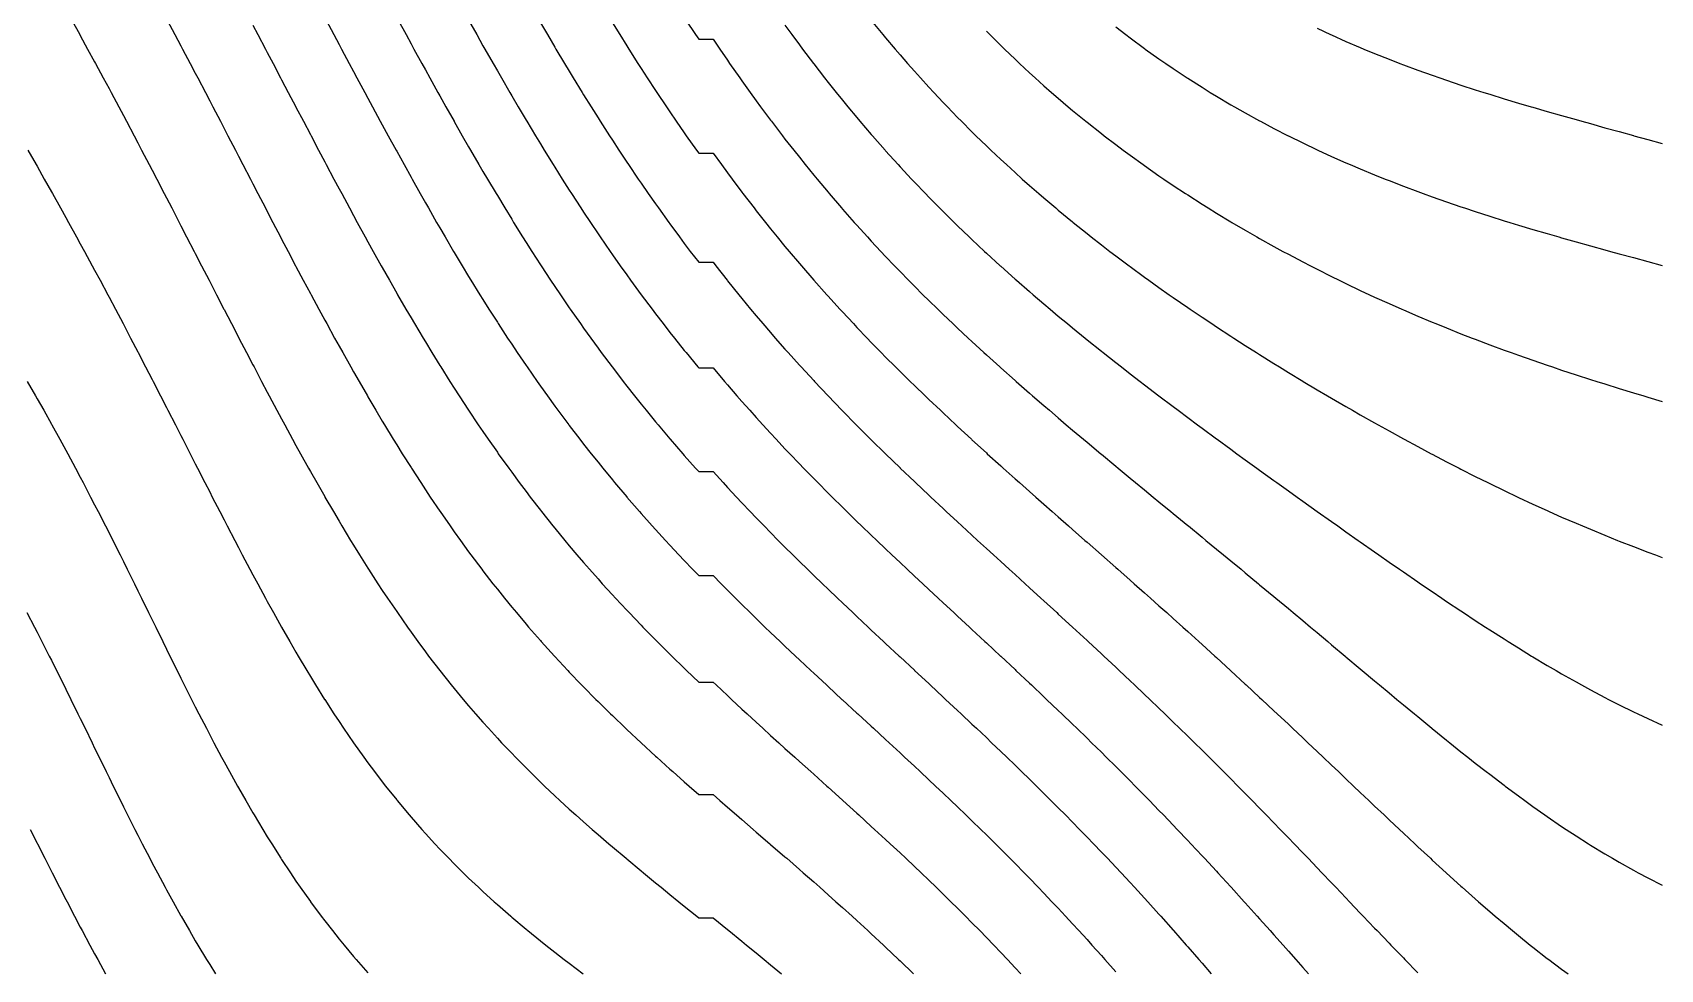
# Model space of a CAD drawing. Extents: x 1412622.5 to 1412673.9, y 4931530.8 to 4931599.9.
# Drawn here: x 1412640.18 to 1412659.34, y 4931563.04 to 4931574.07 of the extents above; entities that cross this region are included whole.
import ezdxf

# ---------------------------------------------------------------- set-up
doc = ezdxf.new("R2010")
doc.units = 0
doc.layers.add('line', color=2, linetype='CONTINUOUS')

msp = doc.modelspace()

# ---------------------------------------------------------------- linework, layer by layer
at = {"layer": 'line'}
for points in [[(1412640.635744, 4931574.22028), (1412640.73025, 4931574.050117), (1412640.736677, 4931574.038509), (1412640.822942, 4931573.879953), (1412640.905956, 4931573.728413), (1412640.915983, 4931573.70979), (1412641.007427, 4931573.539627), (1412641.075235, 4931573.414222), (1412641.099031, 4931573.369464), (1412641.189548, 4931573.199301), (1412641.244514, 4931573.096497), (1412641.279945, 4931573.029138), (1412641.36968, 4931572.858974), (1412641.413793, 4931572.775648), (1412641.459051, 4931572.688811), (1412641.548136, 4931572.518648), (1412641.583072, 4931572.452117), (1412641.636696, 4931572.348485), (1412641.725266, 4931572.178322), (1412641.752351, 4931572.126413), (1412641.813222, 4931572.008159), (1412641.901423, 4931571.837995), (1412641.92163, 4931571.799088), (1412641.988968, 4931571.667832), (1412642.076977, 4931571.497669), (1412642.090909, 4931571.47077), (1412642.164317, 4931571.327506), (1412642.252321, 4931571.157343), (1412642.260188, 4931571.142145), (1412642.339687, 4931570.987179), (1412642.427901, 4931570.817016), (1412642.429467, 4931570.813997), (1412642.515544, 4931570.646853), (1412642.598746, 4931570.487104), (1412642.604139, 4931570.47669), (1412642.69242, 4931570.306527), (1412642.768025, 4931570.162441), (1412642.781659, 4931570.136364), (1412642.870933, 4931569.9662), (1412642.937304, 4931569.84107), (1412642.961154, 4931569.796037), (1412643.051773, 4931569.625874), (1412643.106583, 4931569.524011), (1412643.143358, 4931569.455711), (1412643.235753, 4931569.285548), (1412643.275862, 4931569.212355), (1412643.329155, 4931569.115385), (1412643.423813, 4931568.945221), (1412643.445141, 4931568.90716), (1412643.519553, 4931568.775058), (1412643.61442, 4931568.609378), (1412643.617004, 4931568.604895), (1412643.715711, 4931568.434732), (1412643.783699, 4931568.319504), (1412643.816411, 4931568.264569), (1412643.918996, 4931568.094406), (1412643.952978, 4931568.038748), (1412644.023694, 4931567.924242), (1412644.122257, 4931567.767643), (1412644.130903, 4931567.754079), (1412644.240521, 4931567.583916), (1412644.291536, 4931567.506167), (1412644.353074, 4931567.413753), (1412644.460815, 4931567.255147), (1412644.468791, 4931567.24359), (1412644.587735, 4931567.073427), (1412644.630094, 4931567.013968), (1412644.710359, 4931566.903263), (1412644.799373, 4931566.782995), (1412644.836988, 4931566.7331), (1412644.967894, 4931566.562937), (1412644.968652, 4931566.561965), (1412645.103239, 4931566.392774), (1412645.137931, 4931566.350032), (1412645.243465, 4931566.222611), (1412645.30721, 4931566.147164), (1412645.388891, 4931566.052448), (1412645.476489, 4931565.952801), (1412645.539769, 4931565.882284), (1412645.645768, 4931565.766369), (1412645.696381, 4931565.712121), (1412645.815047, 4931565.587204), (1412645.858892, 4931565.541958), (1412645.984326, 4931565.414722), (1412646.027457, 4931565.371795), (1412646.153605, 4931565.24827), (1412646.202101, 4931565.201632), (1412646.322884, 4931565.087234), (1412646.382774, 4931565.031469), (1412646.492163, 4931564.930964), (1412646.569147, 4931564.861305), (1412646.661442, 4931564.778973), (1412646.761254, 4931564.691142), (1412646.830721, 4931564.63074), (1412646.958467, 4931564.520979), (1412647, 4931564.485681), (1412647.160221, 4931564.350816), (1412647.169279, 4931564.343265), (1412647.338558, 4931564.202707), (1412647.365234, 4931564.180653), (1412647.507837, 4931564.063655), (1412647.572852, 4931564.01049), (1412647.677116, 4931563.925766), (1412647.782353, 4931563.840326), (1412647.846395, 4931563.788593), (1412647.992749, 4931563.670163), (1412648.015674, 4931563.651687), (1412648.184953, 4931563.651687), (1412648.354232, 4931563.514418), (1412648.371867, 4931563.5), (1412648.523511, 4931563.376253), (1412648.579956, 4931563.329837), (1412648.69279, 4931563.237113), (1412648.786062, 4931563.159674), (1412648.862069, 4931563.096543), (1412648.9894, 4931562.98951)], [(1412641.759636, 4931574.22028), (1412641.850235, 4931574.050117), (1412641.92163, 4931573.916423), (1412641.940885, 4931573.879953), (1412642.03048, 4931573.70979), (1412642.090909, 4931573.595352), (1412642.120017, 4931573.539627), (1412642.208887, 4931573.369464), (1412642.260188, 4931573.271509), (1412642.297622, 4931573.199301), (1412642.386008, 4931573.029138), (1412642.429467, 4931572.945721), (1412642.47424, 4931572.858974), (1412642.562389, 4931572.688811), (1412642.598746, 4931572.618862), (1412642.650401, 4931572.518648), (1412642.738606, 4931572.348485), (1412642.768025, 4931572.291916), (1412642.826678, 4931572.178322), (1412642.915194, 4931572.008159), (1412642.937304, 4931571.9658), (1412643.003628, 4931571.837995), (1412643.092772, 4931571.667832), (1412643.106583, 4931571.64155), (1412643.18185, 4931571.497669), (1412643.271917, 4931571.327506), (1412643.275862, 4931571.320072), (1412643.361979, 4931571.157343), (1412643.445141, 4931571.002271), (1412643.453221, 4931570.987179), (1412643.544711, 4931570.817016), (1412643.61442, 4931570.689059), (1412643.637413, 4931570.646853), (1412643.730789, 4931570.47669), (1412643.783699, 4931570.381414), (1412643.825359, 4931570.306527), (1412643.921075, 4931570.136364), (1412643.952978, 4931570.080192), (1412644.017951, 4931569.9662), (1412644.116483, 4931569.796037), (1412644.122257, 4931569.786133), (1412644.216158, 4931569.625874), (1412644.291536, 4931569.499443), (1412644.317784, 4931569.455711), (1412644.421136, 4931569.285548), (1412644.460815, 4931569.221118), (1412644.526467, 4931569.115385), (1412644.630094, 4931568.951533), (1412644.634123, 4931568.945221), (1412644.743836, 4931568.775058), (1412644.799373, 4931568.690474), (1412644.856185, 4931568.604895), (1412644.968652, 4931568.438691), (1412644.971363, 4931568.434732), (1412645.089222, 4931568.264569), (1412645.137931, 4931568.195554), (1412645.210274, 4931568.094406), (1412645.30721, 4931567.961489), (1412645.334749, 4931567.924242), (1412645.462725, 4931567.754079), (1412645.476489, 4931567.736048), (1412645.594361, 4931567.583916), (1412645.645768, 4931567.518832), (1412645.730039, 4931567.413753), (1412645.815047, 4931567.309721), (1412645.869928, 4931567.24359), (1412645.984326, 4931567.108251), (1412646.014221, 4931567.073427), (1412646.153605, 4931566.913918), (1412646.163059, 4931566.903263), (1412646.31654, 4931566.7331), (1412646.322884, 4931566.726177), (1412646.474736, 4931566.562937), (1412646.492163, 4931566.544507), (1412646.637763, 4931566.392774), (1412646.661442, 4931566.368481), (1412646.805611, 4931566.222611), (1412646.830721, 4931566.197577), (1412646.978187, 4931566.052448), (1412647, 4931566.031276), (1412647.155317, 4931565.882284), (1412647.169279, 4931565.869063), (1412647.336776, 4931565.712121), (1412647.338558, 4931565.710471), (1412647.507837, 4931565.554859), (1412647.521977, 4931565.541958), (1412647.677116, 4931565.401854), (1412647.710606, 4931565.371795), (1412647.846395, 4931565.251007), (1412647.902161, 4931565.201632), (1412648.015674, 4931565.101919), (1412648.184953, 4931565.101919), (1412648.265369, 4931565.031469), (1412648.354232, 4931564.954095), (1412648.460906, 4931564.861305), (1412648.523511, 4931564.807186), (1412648.657618, 4931564.691142), (1412648.69279, 4931564.660852), (1412648.854744, 4931564.520979), (1412648.862069, 4931564.514674), (1412649.031348, 4931564.36803), (1412649.051098, 4931564.350816), (1412649.200627, 4931564.220699), (1412649.246323, 4931564.180653), (1412649.369906, 4931564.072398), (1412649.439971, 4931564.01049), (1412649.539185, 4931563.922783), (1412649.631525, 4931563.840326), (1412649.708464, 4931563.771509), (1412649.820482, 4931563.670163), (1412649.877743, 4931563.618222), (1412650.006458, 4931563.5), (1412650.047022, 4931563.462604), (1412650.189093, 4931563.329837), (1412650.216301, 4931563.304292), (1412650.368143, 4931563.159674), (1412650.38558, 4931563.14297), (1412650.543393, 4931562.98951)], [(1412642.768025, 4931574.159067), (1412642.825656, 4931574.050117), (1412642.915763, 4931573.879953), (1412642.937304, 4931573.839204), (1412643.005273, 4931573.70979), (1412643.094952, 4931573.539627), (1412643.106583, 4931573.51753), (1412643.184078, 4931573.369464), (1412643.273671, 4931573.199301), (1412643.275862, 4931573.195135), (1412643.362761, 4931573.029138), (1412643.445141, 4931572.87297), (1412643.452497, 4931572.858974), (1412643.542003, 4931572.688811), (1412643.61442, 4931572.552297), (1412643.632222, 4931572.518648), (1412643.722521, 4931572.348485), (1412643.783699, 4931572.234179), (1412643.813554, 4931572.178322), (1412643.905029, 4931572.008159), (1412643.952978, 4931571.919703), (1412643.997261, 4931571.837995), (1412644.090284, 4931571.667832), (1412644.122257, 4931571.609792), (1412644.184119, 4931571.497669), (1412644.27913, 4931571.327506), (1412644.291536, 4931571.305425), (1412644.374926, 4931571.157343), (1412644.460815, 4931571.007052), (1412644.472212, 4931570.987179), (1412644.57055, 4931570.817016), (1412644.630094, 4931570.715432), (1412644.670488, 4931570.646853), (1412644.771986, 4931570.47669), (1412644.799373, 4931570.431272), (1412644.875079, 4931570.306527), (1412644.968652, 4931570.154928), (1412644.980195, 4931570.136364), (1412645.087082, 4931569.9662), (1412645.137931, 4931569.886525), (1412645.196184, 4931569.796037), (1412645.30721, 4931569.626561), (1412645.307664, 4931569.625874), (1412645.421376, 4931569.455711), (1412645.476489, 4931569.374689), (1412645.537781, 4931569.285548), (1412645.645768, 4931569.131308), (1412645.657043, 4931569.115385), (1412645.779096, 4931568.945221), (1412645.815047, 4931568.895922), (1412645.904268, 4931568.775058), (1412645.984326, 4931568.66855), (1412646.032784, 4931568.604895), (1412646.153605, 4931568.448935), (1412646.164753, 4931568.434732), (1412646.300232, 4931568.264569), (1412646.322884, 4931568.236567), (1412646.439444, 4931568.094406), (1412646.492163, 4931568.031181), (1412646.582541, 4931567.924242), (1412646.661442, 4931567.832406), (1412646.729637, 4931567.754079), (1412646.830721, 4931567.639798), (1412646.880803, 4931567.583916), (1412647, 4931567.452903), (1412647.036072, 4931567.413753), (1412647.169279, 4931567.271256), (1412647.195456, 4931567.24359), (1412647.338558, 4931567.094418), (1412647.358922, 4931567.073427), (1412647.507837, 4931566.921888), (1412647.526332, 4931566.903263), (1412647.677116, 4931566.753237), (1412647.697545, 4931566.7331), (1412647.846395, 4931566.588015), (1412647.872341, 4931566.562937), (1412648.015674, 4931566.425796), (1412648.184953, 4931566.425796), (1412648.219713, 4931566.392774), (1412648.354232, 4931566.266157), (1412648.400767, 4931566.222611), (1412648.523511, 4931566.108696), (1412648.584386, 4931566.052448), (1412648.69279, 4931565.953011), (1412648.770123, 4931565.882284), (1412648.862069, 4931565.798716), (1412648.957486, 4931565.712121), (1412649.031348, 4931565.645437), (1412649.145966, 4931565.541958), (1412649.200627, 4931565.492821), (1412649.335059, 4931565.371795), (1412649.369906, 4931565.340523), (1412649.52422, 4931565.201632), (1412649.539185, 4931565.188191), (1412649.708464, 4931565.035453), (1412649.712855, 4931565.031469), (1412649.877743, 4931564.881838), (1412649.900231, 4931564.861305), (1412650.047022, 4931564.727282), (1412650.086318, 4931564.691142), (1412650.216301, 4931564.571431), (1412650.270632, 4931564.520979), (1412650.38558, 4931564.413981), (1412650.452815, 4931564.350816), (1412650.554859, 4931564.254623), (1412650.63256, 4931564.180653), (1412650.724138, 4931564.093099), (1412650.809627, 4931564.01049), (1412650.893417, 4931563.929103), (1412650.983805, 4931563.840326), (1412651.062696, 4931563.762369), (1412651.154944, 4931563.670163), (1412651.231975, 4931563.592644), (1412651.322959, 4931563.5), (1412651.401254, 4931563.419648), (1412651.487747, 4931563.329837), (1412651.570533, 4931563.243143), (1412651.649304, 4931563.159674), (1412651.739812, 4931563.062855), (1412651.807596, 4931562.98951)], [(1412643.629284, 4931574.22028), (1412643.720248, 4931574.050117), (1412643.783699, 4931573.931651), (1412643.811319, 4931573.879953), (1412643.902238, 4931573.70979), (1412643.952978, 4931573.615089), (1412643.993343, 4931573.539627), (1412644.084599, 4931573.369464), (1412644.122257, 4931573.299471), (1412644.17625, 4931573.199301), (1412644.268433, 4931573.029138), (1412644.291536, 4931572.986622), (1412644.360793, 4931572.858974), (1412644.453909, 4931572.688811), (1412644.460815, 4931572.676233), (1412644.547467, 4931572.518648), (1412644.630094, 4931572.369964), (1412644.642061, 4931572.348485), (1412644.73736, 4931572.178322), (1412644.799373, 4931572.068781), (1412644.833816, 4931572.008159), (1412644.931359, 4931571.837995), (1412644.968652, 4931571.773552), (1412645.030126, 4931571.667832), (1412645.130357, 4931571.497669), (1412645.137931, 4931571.484909), (1412645.231927, 4931571.327506), (1412645.30721, 4931571.203257), (1412645.335224, 4931571.157343), (1412645.440201, 4931570.987179), (1412645.476489, 4931570.929075), (1412645.547037, 4931570.817016), (1412645.645768, 4931570.662644), (1412645.655957, 4931570.646853), (1412645.766928, 4931570.47669), (1412645.815047, 4931570.404009), (1412645.880227, 4931570.306527), (1412645.984326, 4931570.153344), (1412645.995988, 4931570.136364), (1412646.114259, 4931569.9662), (1412646.153605, 4931569.910439), (1412646.235256, 4931569.796037), (1412646.322884, 4931569.675274), (1412646.359152, 4931569.625874), (1412646.486062, 4931569.455711), (1412646.492163, 4931569.447629), (1412646.616062, 4931569.285548), (1412646.661442, 4931569.227141), (1412646.749366, 4931569.115385), (1412646.830721, 4931569.013596), (1412646.886077, 4931568.945221), (1412647, 4931568.806642), (1412647.0263, 4931568.775058), (1412647.169279, 4931568.605897), (1412647.170136, 4931568.604895), (1412647.317583, 4931568.434732), (1412647.338558, 4931568.410867), (1412647.468747, 4931568.264569), (1412647.507837, 4931568.221237), (1412647.623627, 4931568.094406), (1412647.677116, 4931568.036572), (1412647.782205, 4931567.924242), (1412647.846395, 4931567.856467), (1412647.9444, 4931567.754079), (1412648.015674, 4931567.680474), (1412648.184953, 4931567.680474), (1412648.2794, 4931567.583916), (1412648.354232, 4931567.508216), (1412648.448462, 4931567.413753), (1412648.523511, 4931567.339252), (1412648.620657, 4931567.24359), (1412648.69279, 4931567.173191), (1412648.795742, 4931567.073427), (1412648.862069, 4931567.009668), (1412648.973403, 4931566.903263), (1412649.031348, 4931566.848272), (1412649.153291, 4931566.7331), (1412649.200627, 4931566.688666), (1412649.335021, 4931566.562937), (1412649.369906, 4931566.530472), (1412649.518186, 4931566.392774), (1412649.539185, 4931566.373357), (1412649.70236, 4931566.222611), (1412649.708464, 4931566.21699), (1412649.877743, 4931566.060989), (1412649.887002, 4931566.052448), (1412650.047022, 4931565.905065), (1412650.071703, 4931565.882284), (1412650.216301, 4931565.748932), (1412650.256091, 4931565.712121), (1412650.38558, 4931565.592304), (1412650.439765, 4931565.541958), (1412650.554859, 4931565.434888), (1412650.622342, 4931565.371795), (1412650.724138, 4931565.276425), (1412650.803496, 4931565.201632), (1412650.893417, 4931565.116647), (1412650.982942, 4931565.031469), (1412651.062696, 4931564.955271), (1412651.160332, 4931564.861305), (1412651.231975, 4931564.792061), (1412651.33558, 4931564.691142), (1412651.401254, 4931564.626829), (1412651.508454, 4931564.520979), (1412651.570533, 4931564.459301), (1412651.67882, 4931564.350816), (1412651.739812, 4931564.289277), (1412651.846556, 4931564.180653), (1412651.909091, 4931564.116532), (1412652.011638, 4931564.01049), (1412652.07837, 4931563.940895), (1412652.173995, 4931563.840326), (1412652.247649, 4931563.762155), (1412652.333623, 4931563.670163), (1412652.416928, 4931563.580155), (1412652.49054, 4931563.5), (1412652.586207, 4931563.394741), (1412652.644774, 4931563.329837), (1412652.755486, 4931563.205779), (1412652.796355, 4931563.159674), (1412652.924765, 4931563.013114)], [(1412644.478477, 4931574.22028), (1412644.571307, 4931574.050117), (1412644.630094, 4931573.942634), (1412644.664421, 4931573.879953), (1412644.757803, 4931573.70979), (1412644.799373, 4931573.634295), (1412644.851619, 4931573.539627), (1412644.945992, 4931573.369464), (1412644.968652, 4931573.328754), (1412645.040941, 4931573.199301), (1412645.136737, 4931573.029138), (1412645.137931, 4931573.027025), (1412645.233281, 4931572.858974), (1412645.30721, 4931572.729926), (1412645.330886, 4931572.688811), (1412645.429549, 4931572.518648), (1412645.476489, 4931572.438434), (1412645.529456, 4931572.348485), (1412645.630701, 4931572.178322), (1412645.645768, 4931572.1532), (1412645.733387, 4931572.008159), (1412645.815047, 4931571.87468), (1412645.837673, 4931571.837995), (1412645.943674, 4931571.667832), (1412645.984326, 4931571.603328), (1412646.05152, 4931571.497669), (1412646.153605, 4931571.339356), (1412646.161322, 4931571.327506), (1412646.273261, 4931571.157343), (1412646.322884, 4931571.082939), (1412646.387431, 4931570.987179), (1412646.492163, 4931570.834075), (1412646.503964, 4931570.817016), (1412646.623028, 4931570.646853), (1412646.661442, 4931570.592715), (1412646.744754, 4931570.47669), (1412646.830721, 4931570.358738), (1412646.869243, 4931570.306527), (1412646.996625, 4931570.136364), (1412647, 4931570.131907), (1412647.127079, 4931569.9662), (1412647.169279, 4931569.91197), (1412647.26067, 4931569.796037), (1412647.338558, 4931569.698633), (1412647.397497, 4931569.625874), (1412647.507837, 4931569.491548), (1412647.537663, 4931569.455711), (1412647.677116, 4931569.290389), (1412647.681253, 4931569.285548), (1412647.828326, 4931569.115385), (1412647.846395, 4931569.09474), (1412647.9789, 4931568.945221), (1412648.015674, 4931568.904228), (1412648.184953, 4931568.904228), (1412648.30224, 4931568.775058), (1412648.354232, 4931568.71846), (1412648.459786, 4931568.604895), (1412648.523511, 4931568.537066), (1412648.620723, 4931568.434732), (1412648.69279, 4931568.35963), (1412648.784949, 4931568.264569), (1412648.862069, 4931568.185763), (1412648.952337, 4931568.094406), (1412649.031348, 4931568.015114), (1412649.122677, 4931567.924242), (1412649.200627, 4931567.847275), (1412649.295751, 4931567.754079), (1412649.369906, 4931567.681912), (1412649.471275, 4931567.583916), (1412649.539185, 4931567.518654), (1412649.648962, 4931567.413753), (1412649.708464, 4931567.35717), (1412649.828456, 4931567.24359), (1412649.877743, 4931567.197125), (1412650.009408, 4931567.073427), (1412650.047022, 4931567.038199), (1412650.191425, 4931566.903263), (1412650.216301, 4931566.880069), (1412650.374117, 4931566.7331), (1412650.38558, 4931566.722439), (1412650.554859, 4931566.565029), (1412650.557107, 4931566.562937), (1412650.724138, 4931566.407521), (1412650.739968, 4931566.392774), (1412650.893417, 4931566.249669), (1412650.922374, 4931566.222611), (1412651.062696, 4931566.09123), (1412651.103998, 4931566.052448), (1412651.231975, 4931565.931939), (1412651.28452, 4931565.882284), (1412651.401254, 4931565.771573), (1412651.463672, 4931565.712121), (1412651.570533, 4931565.609885), (1412651.641209, 4931565.541958), (1412651.739812, 4931565.446689), (1412651.816934, 4931565.371795), (1412651.909091, 4931565.281768), (1412651.990684, 4931565.201632), (1412652.07837, 4931565.114935), (1412652.162321, 4931565.031469), (1412652.247649, 4931564.946007), (1412652.331744, 4931564.861305), (1412652.416928, 4931564.774824), (1412652.498912, 4931564.691142), (1412652.586207, 4931564.601258), (1412652.663765, 4931564.520979), (1412652.755486, 4931564.425169), (1412652.82631, 4931564.350816), (1412652.924765, 4931564.246441), (1412652.986545, 4931564.180653), (1412653.094044, 4931564.064994), (1412653.144498, 4931564.01049), (1412653.263323, 4931563.880742), (1412653.300213, 4931563.840326), (1412653.432602, 4931563.693639), (1412653.453736, 4931563.670163), (1412653.601881, 4931563.503659), (1412653.60513, 4931563.5), (1412653.754516, 4931563.329837), (1412653.77116, 4931563.310643), (1412653.901968, 4931563.159674), (1412653.940439, 4931563.1147), (1412654.04755, 4931562.98951)], [(1412645.30721, 4931574.219337), (1412645.402453, 4931574.050117), (1412645.476489, 4931573.919163), (1412645.498763, 4931573.879953), (1412645.595729, 4931573.70979), (1412645.645768, 4931573.622425), (1412645.693468, 4931573.539627), (1412645.792099, 4931573.369464), (1412645.815047, 4931573.330088), (1412645.891784, 4931573.199301), (1412645.984326, 4931573.042939), (1412645.992557, 4931573.029138), (1412646.09466, 4931572.858974), (1412646.153605, 4931572.761682), (1412646.198135, 4931572.688811), (1412646.303109, 4931572.518648), (1412646.322884, 4931572.486866), (1412646.40981, 4931572.348485), (1412646.492163, 4931572.218904), (1412646.518221, 4931572.178322), (1412646.628585, 4931572.008159), (1412646.661442, 4931571.958051), (1412646.741044, 4931571.837995), (1412646.830721, 4931571.704452), (1412646.855602, 4931571.667832), (1412646.972525, 4931571.497669), (1412647, 4931571.458145), (1412647.091945, 4931571.327506), (1412647.169279, 4931571.219091), (1412647.213895, 4931571.157343), (1412647.338558, 4931570.987081), (1412647.466081, 4931570.817016), (1412647.507837, 4931570.76207), (1412647.596578, 4931570.646853), (1412647.677116, 4931570.543658), (1412647.730105, 4931570.47669), (1412647.846395, 4931570.331593), (1412647.866765, 4931570.306527), (1412648.006689, 4931570.136364), (1412648.015674, 4931570.12556), (1412648.184953, 4931570.12556), (1412648.319312, 4931569.9662), (1412648.354232, 4931569.925278), (1412648.466018, 4931569.796037), (1412648.523511, 4931569.730317), (1412648.616113, 4931569.625874), (1412648.69279, 4931569.540331), (1412648.769626, 4931569.455711), (1412648.862069, 4931569.354931), (1412648.92652, 4931569.285548), (1412649.031348, 4931569.173756), (1412649.086747, 4931569.115385), (1412649.200627, 4931568.99645), (1412649.250241, 4931568.945221), (1412649.369906, 4931568.822637), (1412649.416852, 4931568.775058), (1412649.539185, 4931568.651962), (1412649.586425, 4931568.604895), (1412649.708464, 4931568.484068), (1412649.758749, 4931568.434732), (1412649.877743, 4931568.318631), (1412649.933603, 4931568.264569), (1412650.047022, 4931568.155307), (1412650.110693, 4931568.094406), (1412650.216301, 4931567.993764), (1412650.28971, 4931567.924242), (1412650.38558, 4931567.833701), (1412650.470328, 4931567.754079), (1412650.554859, 4931567.674818), (1412650.65221, 4931567.583916), (1412650.724138, 4931567.51682), (1412650.834982, 4931567.413753), (1412650.893417, 4931567.359428), (1412651.018302, 4931567.24359), (1412651.062696, 4931567.202379), (1412651.201788, 4931567.073427), (1412651.231975, 4931567.045396), (1412651.385123, 4931566.903263), (1412651.401254, 4931566.888256), (1412651.567964, 4931566.7331), (1412651.570533, 4931566.730701), (1412651.739812, 4931566.572511), (1412651.750046, 4931566.562937), (1412651.909091, 4931566.413468), (1412651.931075, 4931566.392774), (1412652.07837, 4931566.253365), (1412652.110801, 4931566.222611), (1412652.247649, 4931566.092044), (1412652.289048, 4931566.052448), (1412652.416928, 4931565.929296), (1412652.465624, 4931565.882284), (1412652.586207, 4931565.765007), (1412652.640432, 4931565.712121), (1412652.755486, 4931565.598998), (1412652.813346, 4931565.541958), (1412652.924765, 4931565.43117), (1412652.984319, 4931565.371795), (1412653.094044, 4931565.261392), (1412653.153305, 4931565.201632), (1412653.263323, 4931565.089617), (1412653.320315, 4931565.031469), (1412653.432602, 4931564.915749), (1412653.485359, 4931564.861305), (1412653.601881, 4931564.739768), (1412653.648456, 4931564.691142), (1412653.77116, 4931564.561648), (1412653.809688, 4931564.520979), (1412653.940439, 4931564.38139), (1412653.969095, 4931564.350816), (1412654.109718, 4931564.199051), (1412654.12679, 4931564.180653), (1412654.278997, 4931564.014695), (1412654.282864, 4931564.01049), (1412654.437517, 4931563.840326), (1412654.448276, 4931563.828347), (1412654.590847, 4931563.670163), (1412654.617555, 4931563.640158), (1412654.742916, 4931563.5), (1412654.786834, 4931563.450273), (1412654.893845, 4931563.329837), (1412654.956113, 4931563.25886), (1412655.043774, 4931563.159674), (1412655.125392, 4931563.066105), (1412655.19281, 4931562.98951)], [(1412646.153605, 4931574.187479), (1412646.234355, 4931574.050117), (1412646.322884, 4931573.900325), (1412646.335024, 4931573.879953), (1412646.43688, 4931573.70979), (1412646.492163, 4931573.618048), (1412646.539849, 4931573.539627), (1412646.644075, 4931573.369464), (1412646.661442, 4931573.341298), (1412646.749891, 4931573.199301), (1412646.830721, 4931573.070709), (1412646.857137, 4931573.029138), (1412646.966185, 4931572.858974), (1412647, 4931572.806685), (1412647.077124, 4931572.688811), (1412647.169279, 4931572.549465), (1412647.189915, 4931572.518648), (1412647.30496, 4931572.348485), (1412647.338558, 4931572.299308), (1412647.422299, 4931572.178322), (1412647.507837, 4931572.056181), (1412647.541926, 4931572.008159), (1412647.664081, 4931571.837995), (1412647.677116, 4931571.820028), (1412647.789084, 4931571.667832), (1412647.846395, 4931571.590857), (1412647.916792, 4931571.497669), (1412648.015674, 4931571.368328), (1412648.184953, 4931571.368328), (1412648.216627, 4931571.327506), (1412648.35019, 4931571.157343), (1412648.354232, 4931571.152246), (1412648.487105, 4931570.987179), (1412648.523511, 4931570.942471), (1412648.627199, 4931570.817016), (1412648.69279, 4931570.738538), (1412648.770578, 4931570.646853), (1412648.862069, 4931570.540167), (1412648.917315, 4931570.47669), (1412649.031348, 4931570.346995), (1412649.067457, 4931570.306527), (1412649.200627, 4931570.158696), (1412649.221038, 4931570.136364), (1412649.369906, 4931569.974926), (1412649.378066, 4931569.9662), (1412649.538516, 4931569.796037), (1412649.539185, 4931569.795333), (1412649.702364, 4931569.625874), (1412649.708464, 4931569.619587), (1412649.869423, 4931569.455711), (1412649.877743, 4931569.447296), (1412650.039592, 4931569.285548), (1412650.047022, 4931569.278164), (1412650.21265, 4931569.115385), (1412650.216301, 4931569.111814), (1412650.38558, 4931568.947965), (1412650.388443, 4931568.945221), (1412650.554859, 4931568.786302), (1412650.566743, 4931568.775058), (1412650.724138, 4931568.626494), (1412650.747215, 4931568.604895), (1412650.893417, 4931568.468278), (1412650.929581, 4931568.434732), (1412651.062696, 4931568.31134), (1412651.113483, 4931568.264569), (1412651.231975, 4931568.155425), (1412651.298591, 4931568.094406), (1412651.401254, 4931568.000274), (1412651.484559, 4931567.924242), (1412651.570533, 4931567.845627), (1412651.671036, 4931567.754079), (1412651.739812, 4931567.69125), (1412651.857655, 4931567.583916), (1412651.909091, 4931567.536902), (1412652.044138, 4931567.413753), (1412652.07837, 4931567.382394), (1412652.230129, 4931567.24359), (1412652.247649, 4931567.227482), (1412652.415399, 4931567.073427), (1412652.416928, 4931567.072014), (1412652.586207, 4931566.915812), (1412652.599818, 4931566.903263), (1412652.755486, 4931566.758684), (1412652.783044, 4931566.7331), (1412652.924765, 4931566.600485), (1412652.9649, 4931566.562937), (1412653.094044, 4931566.441083), (1412653.145255, 4931566.392774), (1412653.263323, 4931566.280385), (1412653.324024, 4931566.222611), (1412653.432602, 4931566.118276), (1412653.50113, 4931566.052448), (1412653.601881, 4931565.954688), (1412653.676549, 4931565.882284), (1412653.77116, 4931565.789575), (1412653.850283, 4931565.712121), (1412653.940439, 4931565.622905), (1412654.022359, 4931565.541958), (1412654.109718, 4931565.454676), (1412654.192841, 4931565.371795), (1412654.278997, 4931565.284914), (1412654.361827, 4931565.201632), (1412654.448276, 4931565.113692), (1412654.5294, 4931565.031469), (1412654.617555, 4931564.941079), (1412654.695713, 4931564.861305), (1412654.786834, 4931564.767184), (1412654.860876, 4931564.691142), (1412654.956113, 4931564.592156), (1412655.025062, 4931564.520979), (1412655.125392, 4931564.416172), (1412655.188453, 4931564.350816), (1412655.294671, 4931564.239416), (1412655.35123, 4931564.180653), (1412655.46395, 4931564.062152), (1412655.513626, 4931564.01049), (1412655.633229, 4931563.884611), (1412655.67583, 4931563.840326), (1412655.802508, 4931563.707092), (1412655.838115, 4931563.670163), (1412655.971787, 4931563.529914), (1412656.000745, 4931563.5), (1412656.141066, 4931563.353359), (1412656.163971, 4931563.329837), (1412656.310345, 4931563.177806), (1412656.328143, 4931563.159674), (1412656.479624, 4931563.003591)], [(1412647, 4931574.18879), (1412647.08613, 4931574.050117), (1412647.169279, 4931573.917077), (1412647.192748, 4931573.879953), (1412647.301011, 4931573.70979), (1412647.338558, 4931573.651196), (1412647.410943, 4931573.539627), (1412647.507837, 4931573.39154), (1412647.522471, 4931573.369464), (1412647.636157, 4931573.199301), (1412647.677116, 4931573.138549), (1412647.751912, 4931573.029138), (1412647.846395, 4931572.892264), (1412647.86971, 4931572.858974), (1412647.990018, 4931572.688811), (1412648.015674, 4931572.652877), (1412648.184953, 4931572.652877), (1412648.282246, 4931572.518648), (1412648.354232, 4931572.420361), (1412648.407702, 4931572.348485), (1412648.523511, 4931572.194458), (1412648.535838, 4931572.178322), (1412648.667138, 4931572.008159), (1412648.69279, 4931571.975257), (1412648.801559, 4931571.837995), (1412648.862069, 4931571.762429), (1412648.939072, 4931571.667832), (1412649.031348, 4931571.555639), (1412649.079821, 4931571.497669), (1412649.200627, 4931571.354636), (1412649.223924, 4931571.327506), (1412649.369906, 4931571.159116), (1412649.371469, 4931571.157343), (1412649.522794, 4931570.987179), (1412649.539185, 4931570.968911), (1412649.677687, 4931570.817016), (1412649.708464, 4931570.783547), (1412649.836173, 4931570.646853), (1412649.877743, 4931570.602696), (1412649.998238, 4931570.47669), (1412650.047022, 4931570.426032), (1412650.163855, 4931570.306527), (1412650.216301, 4931570.253222), (1412650.332964, 4931570.136364), (1412650.38558, 4931570.083948), (1412650.505451, 4931569.9662), (1412650.554859, 4931569.917897), (1412650.681188, 4931569.796037), (1412650.724138, 4931569.75476), (1412650.859961, 4931569.625874), (1412650.893417, 4931569.594222), (1412651.041552, 4931569.455711), (1412651.062696, 4931569.435983), (1412651.225719, 4931569.285548), (1412651.231975, 4931569.279782), (1412651.401254, 4931569.125377), (1412651.412322, 4931569.115385), (1412651.570533, 4931568.972498), (1412651.601012, 4931568.945221), (1412651.739812, 4931568.820841), (1412651.791334, 4931568.775058), (1412651.909091, 4931568.670172), (1412651.982951, 4931568.604895), (1412652.07837, 4931568.520295), (1412652.175521, 4931568.434732), (1412652.247649, 4931568.370945), (1412652.36866, 4931568.264569), (1412652.416928, 4931568.221931), (1412652.562064, 4931568.094406), (1412652.586207, 4931568.073071), (1412652.755486, 4931567.924171), (1412652.924765, 4931567.775092), (1412652.948727, 4931567.754079), (1412653.094044, 4931567.625638), (1412653.141432, 4931567.583916), (1412653.263323, 4931567.475674), (1412653.333299, 4931567.413753), (1412653.432602, 4931567.325059), (1412653.524119, 4931567.24359), (1412653.601881, 4931567.17368), (1412653.713752, 4931567.073427), (1412653.77116, 4931567.02145), (1412653.902114, 4931566.903263), (1412653.940439, 4931566.868294), (1412654.089141, 4931566.7331), (1412654.109718, 4931566.71418), (1412654.274799, 4931566.562937), (1412654.278997, 4931566.559046), (1412654.448276, 4931566.402907), (1412654.45932, 4931566.392774), (1412654.617555, 4931566.245816), (1412654.642672, 4931566.222611), (1412654.786834, 4931566.087753), (1412654.824808, 4931566.052448), (1412654.956113, 4931565.928838), (1412655.005906, 4931565.882284), (1412655.125392, 4931565.769176), (1412655.186129, 4931565.712121), (1412655.294671, 4931565.608884), (1412655.365659, 4931565.541958), (1412655.46395, 4931565.44814), (1412655.544746, 4931565.371795), (1412655.633229, 4931565.287167), (1412655.723663, 4931565.201632), (1412655.802508, 4931565.126157), (1412655.902682, 4931565.031469), (1412655.971787, 4931564.965391), (1412656.082197, 4931564.861305), (1412656.141066, 4931564.805167), (1412656.262504, 4931564.691142), (1412656.310345, 4931564.645732), (1412656.444074, 4931564.520979), (1412656.479624, 4931564.487459), (1412656.627356, 4931564.350816), (1412656.648903, 4931564.330684), (1412656.812852, 4931564.180653), (1412656.818182, 4931564.175728), (1412656.987461, 4931564.023048), (1412657.00174, 4931564.01049), (1412657.15674, 4931563.872966), (1412657.194523, 4931563.840326), (1412657.326019, 4931563.725786), (1412657.391774, 4931563.670163), (1412657.495298, 4931563.581918), (1412657.594465, 4931563.5), (1412657.664577, 4931563.441659), (1412657.803638, 4931563.329837), (1412657.833856, 4931563.30537), (1412658.003135, 4931563.173361), (1412658.02142, 4931563.159674), (1412658.172414, 4931563.046015), (1412658.25067, 4931562.98951)], [(1412647.866103, 4931574.22028), (1412647.97911, 4931574.050117), (1412648.015674, 4931573.995443), (1412648.184953, 4931573.995443), (1412648.26332, 4931573.879953), (1412648.354232, 4931573.747017), (1412648.380083, 4931573.70979), (1412648.49919, 4931573.539627), (1412648.523511, 4931573.505172), (1412648.620853, 4931573.369464), (1412648.69279, 4931573.27007), (1412648.744871, 4931573.199301), (1412648.862069, 4931573.041527), (1412648.87143, 4931573.029138), (1412649.001179, 4931572.858974), (1412649.031348, 4931572.819785), (1412649.133956, 4931572.688811), (1412649.200627, 4931572.604523), (1412649.26978, 4931572.518648), (1412649.369906, 4931572.395487), (1412649.408823, 4931572.348485), (1412649.539185, 4931572.192504), (1412649.551259, 4931572.178322), (1412649.697416, 4931572.008159), (1412649.708464, 4931571.995409), (1412649.847411, 4931571.837995), (1412649.877743, 4931571.803925), (1412650.001155, 4931571.667832), (1412650.047022, 4931571.617655), (1412650.158738, 4931571.497669), (1412650.216301, 4931571.436311), (1412650.320241, 4931571.327506), (1412650.38558, 4931571.259576), (1412650.485703, 4931571.157343), (1412650.554859, 4931571.087163), (1412650.655133, 4931570.987179), (1412650.724138, 4931570.918752), (1412650.828511, 4931570.817016), (1412650.893417, 4931570.754046), (1412651.005766, 4931570.646853), (1412651.062696, 4931570.592742), (1412651.186789, 4931570.47669), (1412651.231975, 4931570.434557), (1412651.371432, 4931570.306527), (1412651.401254, 4931570.279206), (1412651.559506, 4931570.136364), (1412651.570533, 4931570.126421), (1412651.739812, 4931569.975974), (1412651.75097, 4931569.9662), (1412651.909091, 4931569.827648), (1412651.94565, 4931569.796037), (1412652.07837, 4931569.681107), (1412652.142967, 4931569.625874), (1412652.247649, 4931569.53616), (1412652.342627, 4931569.455711), (1412652.416928, 4931569.392569), (1412652.544247, 4931569.285548), (1412652.586207, 4931569.250125), (1412652.747461, 4931569.115385), (1412652.755486, 4931569.108644), (1412652.924765, 4931568.968014), (1412652.952478, 4931568.945221), (1412653.094044, 4931568.827985), (1412653.15853, 4931568.775058), (1412653.263323, 4931568.688403), (1412653.365145, 4931568.604895), (1412653.432602, 4931568.549097), (1412653.57195, 4931568.434732), (1412653.601881, 4931568.409939), (1412653.77116, 4931568.270825), (1412653.778848, 4931568.264569), (1412653.940439, 4931568.131679), (1412653.986101, 4931568.094406), (1412654.109718, 4931567.992355), (1412654.192821, 4931567.924242), (1412654.278997, 4931567.852777), (1412654.398861, 4931567.754079), (1412654.448276, 4931567.712884), (1412654.604101, 4931567.583916), (1412654.617555, 4931567.572637), (1412654.786834, 4931567.432056), (1412654.809079, 4931567.413753), (1412654.956113, 4931567.291118), (1412655.013581, 4931567.24359), (1412655.125392, 4931567.149838), (1412655.217337, 4931567.073427), (1412655.294671, 4931567.00826), (1412655.420462, 4931566.903263), (1412655.46395, 4931566.866453), (1412655.623136, 4931566.7331), (1412655.633229, 4931566.724527), (1412655.802508, 4931566.582657), (1412655.826351, 4931566.562937), (1412655.971787, 4931566.440967), (1412656.030021, 4931566.392774), (1412656.141066, 4931566.299624), (1412656.234214, 4931566.222611), (1412656.310345, 4931566.158841), (1412656.439372, 4931566.052448), (1412656.479624, 4931566.018834), (1412656.645957, 4931565.882284), (1412656.648903, 4931565.879837), (1412656.818182, 4931565.742298), (1412656.85609, 4931565.712121), (1412656.987461, 4931565.60638), (1412657.06926, 4931565.541958), (1412657.15674, 4931565.472348), (1412657.286149, 4931565.371795), (1412657.326019, 4931565.340514), (1412657.495298, 4931565.211232), (1412657.508266, 4931565.201632), (1412657.664577, 4931565.084981), (1412657.738423, 4931565.031469), (1412657.833856, 4931564.961821), (1412657.976055, 4931564.861305), (1412658.003135, 4931564.842043), (1412658.172414, 4931564.726118), (1412658.225489, 4931564.691142), (1412658.341693, 4931564.614217), (1412658.4881, 4931564.520979), (1412658.510972, 4931564.506364), (1412658.680251, 4931564.403132), (1412658.769982, 4931564.350816), (1412658.84953, 4931564.304363), (1412659.018809, 4931564.210262), (1412659.074976, 4931564.180653), (1412659.188088, 4931564.121034), (1412659.357367, 4931564.03651)], [(1412649.031348, 4931574.158644), (1412649.11073, 4931574.050117), (1412649.200627, 4931573.928188), (1412649.236841, 4931573.879953), (1412649.365655, 4931573.70979), (1412649.369906, 4931573.704222), (1412649.497954, 4931573.539627), (1412649.539185, 4931573.487088), (1412649.633297, 4931573.369464), (1412649.708464, 4931573.276336), (1412649.771885, 4931573.199301), (1412649.877743, 4931573.071846), (1412649.913939, 4931573.029138), (1412650.047022, 4931572.873468), (1412650.05967, 4931572.858974), (1412650.209421, 4931572.688811), (1412650.216301, 4931572.681059), (1412650.363433, 4931572.518648), (1412650.38558, 4931572.494397), (1412650.521624, 4931572.348485), (1412650.554859, 4931572.313106), (1412650.684143, 4931572.178322), (1412650.724138, 4931572.136915), (1412650.851116, 4931572.008159), (1412650.893417, 4931571.96554), (1412651.022658, 4931571.837995), (1412651.062696, 4931571.798709), (1412651.19883, 4931571.667832), (1412651.231975, 4931571.636127), (1412651.379679, 4931571.497669), (1412651.401254, 4931571.477529), (1412651.565189, 4931571.327506), (1412651.570533, 4931571.322632), (1412651.739812, 4931571.171267), (1412651.755695, 4931571.157343), (1412651.909091, 4931571.023121), (1412651.95096, 4931570.987179), (1412652.07837, 4931570.877915), (1412652.150714, 4931570.817016), (1412652.247649, 4931570.735417), (1412652.354747, 4931570.646853), (1412652.416928, 4931570.595383), (1412652.562813, 4931570.47669), (1412652.586207, 4931570.457619), (1412652.755486, 4931570.321986), (1412652.775123, 4931570.306527), (1412652.924765, 4931570.1883), (1412652.991558, 4931570.136364), (1412653.094044, 4931570.056296), (1412653.21113, 4931569.9662), (1412653.263323, 4931569.925811), (1412653.432602, 4931569.796692), (1412653.433476, 4931569.796037), (1412653.601881, 4931569.668917), (1412653.659707, 4931569.625874), (1412653.77116, 4931569.542221), (1412653.887968, 4931569.455711), (1412653.940439, 4931569.416491), (1412654.109718, 4931569.291625), (1412654.118096, 4931569.285548), (1412654.278997, 4931569.167583), (1412654.351098, 4931569.115385), (1412654.448276, 4931569.044217), (1412654.585109, 4931568.945221), (1412654.617555, 4931568.921458), (1412654.786834, 4931568.79927), (1412654.820887, 4931568.775058), (1412654.956113, 4931568.677605), (1412655.058242, 4931568.604895), (1412655.125392, 4931568.556413), (1412655.294671, 4931568.435684), (1412655.296032, 4931568.434732), (1412655.46395, 4931568.315452), (1412655.536514, 4931568.264569), (1412655.633229, 4931568.195698), (1412655.777375, 4931568.094406), (1412655.802508, 4931568.076467), (1412655.971787, 4931567.957814), (1412656.020505, 4931567.924242), (1412656.141066, 4931567.83983), (1412656.265399, 4931567.754079), (1412656.310345, 4931567.722582), (1412656.479624, 4931567.606189), (1412656.512717, 4931567.583916), (1412656.648903, 4931567.490786), (1412656.76358, 4931567.413753), (1412656.818182, 4931567.376501), (1412656.987461, 4931567.263487), (1412657.018035, 4931567.24359), (1412657.15674, 4931567.151969), (1412657.278205, 4931567.073427), (1412657.326019, 4931567.042065), (1412657.495298, 4931566.933996), (1412657.544833, 4931566.903263), (1412657.664577, 4931566.827993), (1412657.81945, 4931566.7331), (1412657.833856, 4931566.724167), (1412658.003135, 4931566.622854), (1412658.1063, 4931566.562937), (1412658.172414, 4931566.524132), (1412658.341693, 4931566.428207), (1412658.406593, 4931566.392774), (1412658.510972, 4931566.335295), (1412658.680251, 4931566.245444), (1412658.725138, 4931566.222611), (1412658.84953, 4931566.158928), (1412659.018809, 4931566.075668), (1412659.068236, 4931566.052448), (1412659.188088, 4931565.9959), (1412659.357367, 4931565.919521)], [(1412650.047022, 4931574.216751), (1412650.183946, 4931574.050117), (1412650.216301, 4931574.011067), (1412650.327318, 4931573.879953), (1412650.38558, 4931573.811721), (1412650.474577, 4931573.70979), (1412650.554859, 4931573.618601), (1412650.625984, 4931573.539627), (1412650.724138, 4931573.431542), (1412650.781831, 4931573.369464), (1412650.893417, 4931573.250352), (1412650.942377, 4931573.199301), (1412651.062696, 4931573.074804), (1412651.107892, 4931573.029138), (1412651.231975, 4931572.904663), (1412651.278624, 4931572.858974), (1412651.401254, 4931572.739668), (1412651.454803, 4931572.688811), (1412651.570533, 4931572.579569), (1412651.636643, 4931572.518648), (1412651.739812, 4931572.424089), (1412651.824308, 4931572.348485), (1412651.909091, 4931572.272983), (1412652.017954, 4931572.178322), (1412652.07837, 4931572.125989), (1412652.217672, 4931572.008159), (1412652.247649, 4931571.982874), (1412652.416928, 4931571.843427), (1412652.423686, 4931571.837995), (1412652.586207, 4931571.707581), (1412652.636913, 4931571.667832), (1412652.755486, 4931571.574937), (1412652.856396, 4931571.497669), (1412652.924765, 4931571.445298), (1412653.082014, 4931571.327506), (1412653.094044, 4931571.31848), (1412653.263323, 4931571.194481), (1412653.315185, 4931571.157343), (1412653.432602, 4931571.073001), (1412653.554664, 4931570.987179), (1412653.601881, 4931570.95384), (1412653.77116, 4931570.836954), (1412653.800721, 4931570.817016), (1412653.940439, 4931570.722223), (1412654.053831, 4931570.646853), (1412654.109718, 4931570.609447), (1412654.278997, 4931570.498578), (1412654.313204, 4931570.47669), (1412654.448276, 4931570.389512), (1412654.579386, 4931570.306527), (1412654.617555, 4931570.282135), (1412654.786834, 4931570.176397), (1412654.852337, 4931570.136364), (1412654.956113, 4931570.072226), (1412655.125392, 4931569.969576), (1412655.131106, 4931569.9662), (1412655.294671, 4931569.868355), (1412655.417838, 4931569.796037), (1412655.46395, 4931569.768596), (1412655.633229, 4931569.670215), (1412655.711229, 4931569.625874), (1412655.802508, 4931569.573217), (1412655.971787, 4931569.477632), (1412656.011621, 4931569.455711), (1412656.141066, 4931569.383348), (1412656.310345, 4931569.290573), (1412656.319786, 4931569.285548), (1412656.479624, 4931569.199045), (1412656.637263, 4931569.115385), (1412656.648903, 4931569.109103), (1412656.818182, 4931569.02046), (1412656.964958, 4931568.945221), (1412656.987461, 4931568.933484), (1412657.15674, 4931568.847878), (1412657.30409, 4931568.775058), (1412657.326019, 4931568.764032), (1412657.495298, 4931568.681636), (1412657.65678, 4931568.604895), (1412657.664577, 4931568.601126), (1412657.833856, 4931568.522109), (1412658.003135, 4931568.445085), (1412658.026703, 4931568.434732), (1412658.172414, 4931568.369668), (1412658.341693, 4931568.296226), (1412658.41715, 4931568.264569), (1412658.510972, 4931568.224594), (1412658.680251, 4931568.154804), (1412658.831368, 4931568.094406), (1412658.84953, 4931568.087043), (1412659.018809, 4931568.020887), (1412659.188088, 4931567.956746), (1412659.27675, 4931567.924242), (1412659.357367, 4931567.894327)], [(1412652.924765, 4931574.14281), (1412653.04463, 4931574.050117), (1412653.094044, 4931574.012206), (1412653.263323, 4931573.886438), (1412653.272347, 4931573.879953), (1412653.432602, 4931573.765595), (1412653.513427, 4931573.70979), (1412653.601881, 4931573.649102), (1412653.766819, 4931573.539627), (1412653.77116, 4931573.536761), (1412653.940439, 4931573.428821), (1412654.036738, 4931573.369464), (1412654.109718, 4931573.324671), (1412654.278997, 4931573.224294), (1412654.322673, 4931573.199301), (1412654.448276, 4931573.127637), (1412654.617555, 4931573.034323), (1412654.627313, 4931573.029138), (1412654.786834, 4931572.944506), (1412654.953708, 4931572.858974), (1412654.956113, 4931572.857742), (1412655.125392, 4931572.774172), (1412655.294671, 4931572.693444), (1412655.304755, 4931572.688811), (1412655.46395, 4931572.615604), (1412655.633229, 4931572.540428), (1412655.684106, 4931572.518648), (1412655.802508, 4931572.467829), (1412655.971787, 4931572.397701), (1412656.094852, 4931572.348485), (1412656.141066, 4931572.32993), (1412656.310345, 4931572.264366), (1412656.479624, 4931572.200981), (1412656.542288, 4931572.178322), (1412656.648903, 4931572.139558), (1412656.818182, 4931572.080023), (1412656.987461, 4931572.022361), (1412657.030527, 4931572.008159), (1412657.15674, 4931571.966245), (1412657.326019, 4931571.911691), (1412657.495298, 4931571.858667), (1412657.563127, 4931571.837995), (1412657.664577, 4931571.806826), (1412657.833856, 4931571.756126), (1412658.003135, 4931571.706582), (1412658.138377, 4931571.667832), (1412658.172414, 4931571.657991), (1412658.341693, 4931571.609951), (1412658.510972, 4931571.562691), (1412658.680251, 4931571.516082), (1412658.747812, 4931571.497669), (1412658.84953, 4931571.469677), (1412659.018809, 4931571.423457), (1412659.188088, 4931571.377494), (1412659.357367, 4931571.331674)], [(1412655.294671, 4931574.124346), (1412655.453627, 4931574.050117), (1412655.46395, 4931574.045329), (1412655.633229, 4931573.969665), (1412655.802508, 4931573.896778), (1412655.843028, 4931573.879953), (1412655.971787, 4931573.826788), (1412656.141066, 4931573.759367), (1412656.270035, 4931573.70979), (1412656.310345, 4931573.694363), (1412656.479624, 4931573.63173), (1412656.648903, 4931573.571172), (1412656.739942, 4931573.539627), (1412656.818182, 4931573.5126), (1412656.987461, 4931573.45585), (1412657.15674, 4931573.400749), (1412657.255452, 4931573.369464), (1412657.326019, 4931573.347137), (1412657.495298, 4931573.294863), (1412657.664577, 4931573.243788), (1412657.815132, 4931573.199301), (1412657.833856, 4931573.193771), (1412658.003135, 4931573.144569), (1412658.172414, 4931573.096124), (1412658.341693, 4931573.048318), (1412658.410175, 4931573.029138), (1412658.510972, 4931573.000889), (1412658.680251, 4931572.953731), (1412658.84953, 4931572.906796), (1412659.018809, 4931572.859958), (1412659.022347, 4931572.858974), (1412659.188088, 4931572.812833), (1412659.357367, 4931572.765542)], [(1412651.401254, 4931574.091489), (1412651.442325, 4931574.050117), (1412651.570533, 4931573.92204), (1412651.613791, 4931573.879953), (1412651.739812, 4931573.758331), (1412651.791482, 4931573.70979), (1412651.909091, 4931573.600151), (1412651.97581, 4931573.539627), (1412652.07837, 4931573.447259), (1412652.167162, 4931573.369464), (1412652.247649, 4931573.299405), (1412652.3659, 4931573.199301), (1412652.416928, 4931573.156358), (1412652.572374, 4931573.029138), (1412652.586207, 4931573.017875), (1412652.755486, 4931572.883947), (1412652.787973, 4931572.858974), (1412652.924765, 4931572.754244), (1412653.012697, 4931572.688811), (1412653.094044, 4931572.628465), (1412653.246328, 4931572.518648), (1412653.263323, 4931572.506418), (1412653.432602, 4931572.388167), (1412653.491082, 4931572.348485), (1412653.601881, 4931572.273351), (1412653.746056, 4931572.178322), (1412653.77116, 4931572.161768), (1412653.940439, 4931572.053452), (1412654.013328, 4931572.008159), (1412654.109718, 4931571.948146), (1412654.278997, 4931571.845686), (1412654.292112, 4931571.837995), (1412654.448276, 4931571.746108), (1412654.585038, 4931571.667832), (1412654.617555, 4931571.649134), (1412654.786834, 4931571.554787), (1412654.892303, 4931571.497669), (1412654.956113, 4931571.462894), (1412655.125392, 4931571.373406), (1412655.214857, 4931571.327506), (1412655.294671, 4931571.286237), (1412655.46395, 4931571.201321), (1412655.554309, 4931571.157343), (1412655.633229, 4931571.118571), (1412655.802508, 4931571.037931), (1412655.91228, 4931570.987179), (1412655.971787, 4931570.95937), (1412656.141066, 4931570.882754), (1412656.290533, 4931570.817016), (1412656.310345, 4931570.808197), (1412656.479624, 4931570.735359), (1412656.648903, 4931570.664536), (1412656.692602, 4931570.646853), (1412656.818182, 4931570.595351), (1412656.987461, 4931570.527973), (1412657.120196, 4931570.47669), (1412657.15674, 4931570.462367), (1412657.326019, 4931570.39818), (1412657.495298, 4931570.335764), (1412657.57707, 4931570.306527), (1412657.664577, 4931570.274762), (1412657.833856, 4931570.215136), (1412658.003135, 4931570.157079), (1412658.065329, 4931570.136364), (1412658.172414, 4931570.100138), (1412658.341693, 4931570.044372), (1412658.510972, 4931569.989935), (1412658.586637, 4931569.9662), (1412658.680251, 4931569.936377), (1412658.84953, 4931569.88363), (1412659.018809, 4931569.831915), (1412659.138414, 4931569.796037), (1412659.188088, 4931569.780912), (1412659.357367, 4931569.7302)], [(1412640.120336, 4931572.688811), (1412640.217912, 4931572.518648), (1412640.22884, 4931572.499664), (1412640.313719, 4931572.348485), (1412640.398119, 4931572.199617), (1412640.409911, 4931572.178322), (1412640.504413, 4931572.008159), (1412640.567398, 4931571.895587), (1412640.598906, 4931571.837995), (1412640.69239, 4931571.667832), (1412640.736677, 4931571.58759), (1412640.785256, 4931571.497669), (1412640.877645, 4931571.327506), (1412640.905956, 4931571.275485), (1412640.969007, 4931571.157343), (1412641.06029, 4931570.987179), (1412641.075235, 4931570.959335), (1412641.150275, 4931570.817016), (1412641.240476, 4931570.646853), (1412641.244514, 4931570.639228), (1412641.329259, 4931570.47669), (1412641.413793, 4931570.315396), (1412641.418378, 4931570.306527), (1412641.50627, 4931570.136364), (1412641.583072, 4931569.988352), (1412641.594436, 4931569.9662), (1412641.681662, 4931569.796037), (1412641.752351, 4931569.658718), (1412641.769108, 4931569.625874), (1412641.855932, 4931569.455711), (1412641.92163, 4931569.327428), (1412641.942942, 4931569.285548), (1412642.029618, 4931569.115385), (1412642.090909, 4931568.995528), (1412642.116543, 4931568.945221), (1412642.203398, 4931568.775058), (1412642.260188, 4931568.664301), (1412642.290625, 4931568.604895), (1412642.378047, 4931568.434732), (1412642.429467, 4931568.335173), (1412642.466015, 4931568.264569), (1412642.554503, 4931568.094406), (1412642.598746, 4931568.009795), (1412642.643709, 4931567.924242), (1412642.73379, 4931567.754079), (1412642.768025, 4931567.689777), (1412642.824847, 4931567.583916), (1412642.917125, 4931567.413753), (1412642.937304, 4931567.376745), (1412643.010729, 4931567.24359), (1412643.105923, 4931567.073427), (1412643.106583, 4931567.072252), (1412643.202895, 4931566.903263), (1412643.275862, 4931566.777246), (1412643.301838, 4931566.7331), (1412643.403054, 4931566.562937), (1412643.445141, 4931566.493126), (1412643.506794, 4931566.392774), (1412643.613236, 4931566.222611), (1412643.61442, 4931566.220735), (1412643.722931, 4931566.052448), (1412643.783699, 4931565.960008), (1412643.835983, 4931565.882284), (1412643.952689, 4931565.712121), (1412643.952978, 4931565.711705), (1412644.073792, 4931565.541958), (1412644.122257, 4931565.475213), (1412644.199439, 4931565.371795), (1412644.291536, 4931565.250816), (1412644.330003, 4931565.201632), (1412644.460815, 4931565.037738), (1412644.465962, 4931565.031469), (1412644.607854, 4931564.861305), (1412644.630094, 4931564.835137), (1412644.756168, 4931564.691142), (1412644.799373, 4931564.642726), (1412644.911316, 4931564.520979), (1412644.968652, 4931564.459739), (1412645.073744, 4931564.350816), (1412645.137931, 4931564.285435), (1412645.243869, 4931564.180653), (1412645.30721, 4931564.119028), (1412645.422015, 4931564.01049), (1412645.476489, 4931563.959779), (1412645.608428, 4931563.840326), (1412645.645768, 4931563.807), (1412645.803159, 4931563.670163), (1412645.815047, 4931563.659962), (1412645.984326, 4931563.517799), (1412646.005962, 4931563.5), (1412646.153605, 4931563.379881), (1412646.216347, 4931563.329837), (1412646.322884, 4931563.245687), (1412646.433647, 4931563.159674), (1412646.492163, 4931563.114615), (1412646.656967, 4931562.98951)], [(1412640.109926, 4931569.9662), (1412640.209129, 4931569.796037), (1412640.22884, 4931569.762072), (1412640.306222, 4931569.625874), (1412640.398119, 4931569.463035), (1412640.402174, 4931569.455711), (1412640.495992, 4931569.285548), (1412640.567398, 4931569.155069), (1412640.588772, 4931569.115385), (1412640.67992, 4931568.945221), (1412640.736677, 4931568.83849), (1412640.769973, 4931568.775058), (1412640.858756, 4931568.604895), (1412640.905956, 4931568.513782), (1412640.946515, 4931568.434732), (1412641.033337, 4931568.264569), (1412641.075235, 4931568.181881), (1412641.119285, 4931568.094406), (1412641.204541, 4931567.924242), (1412641.244514, 4931567.843995), (1412641.289185, 4931567.754079), (1412641.373356, 4931567.583916), (1412641.413793, 4931567.501812), (1412641.457191, 4931567.413753), (1412641.540813, 4931567.24359), (1412641.583072, 4931567.157351), (1412641.624365, 4931567.073427), (1412641.708021, 4931566.903263), (1412641.752351, 4931566.813022), (1412641.791904, 4931566.7331), (1412641.876196, 4931566.562937), (1412641.92163, 4931566.471363), (1412641.961052, 4931566.392774), (1412642.046673, 4931566.222611), (1412642.090909, 4931566.134999), (1412642.133194, 4931566.052448), (1412642.220844, 4931565.882284), (1412642.260188, 4931565.806338), (1412642.309862, 4931565.712121), (1412642.400323, 4931565.541958), (1412642.429467, 4931565.48755), (1412642.492774, 4931565.371795), (1412642.586814, 4931565.201632), (1412642.598746, 4931565.180236), (1412642.683708, 4931565.031469), (1412642.768025, 4931564.885694), (1412642.782501, 4931564.861305), (1412642.884692, 4931564.691142), (1412642.937304, 4931564.604693), (1412642.989718, 4931564.520979), (1412643.097825, 4931564.350816), (1412643.106583, 4931564.337204), (1412643.210492, 4931564.180653), (1412643.275862, 4931564.083642), (1412643.32679, 4931564.01049), (1412643.445141, 4931563.843118), (1412643.447183, 4931563.840326), (1412643.573428, 4931563.670163), (1412643.61442, 4931563.615728), (1412643.704763, 4931563.5), (1412643.783699, 4931563.400367), (1412643.841683, 4931563.329837), (1412643.952978, 4931563.196416), (1412643.984802, 4931563.159674), (1412644.122257, 4931563.003168)], [(1412640.109637, 4931567.24359), (1412640.198601, 4931567.073427), (1412640.22884, 4931567.014895), (1412640.28624, 4931566.903263), (1412640.372537, 4931566.7331), (1412640.398119, 4931566.682175), (1412640.457951, 4931566.562937), (1412640.542323, 4931566.392774), (1412640.567398, 4931566.341837), (1412640.626227, 4931566.222611), (1412640.709415, 4931566.052448), (1412640.736677, 4931565.996409), (1412640.792504, 4931565.882284), (1412640.875219, 4931565.712121), (1412640.905956, 4931565.648727), (1412640.95818, 4931565.541958), (1412641.041161, 4931565.371795), (1412641.075235, 4931565.301889), (1412641.124693, 4931565.201632), (1412641.208651, 4931565.031469), (1412641.244514, 4931564.958934), (1412641.293506, 4931564.861305), (1412641.379129, 4931564.691142), (1412641.413793, 4931564.622585), (1412641.466087, 4931564.520979), (1412641.554066, 4931564.350816), (1412641.583072, 4931564.295136), (1412641.643934, 4931564.180653), (1412641.734933, 4931564.01049), (1412641.752351, 4931563.978248), (1412641.828573, 4931563.840326), (1412641.92163, 4931563.672965), (1412641.923227, 4931563.670163), (1412642.021487, 4931563.5), (1412642.090909, 4931563.380688), (1412642.121304, 4931563.329837), (1412642.224164, 4931563.159674), (1412642.260188, 4931563.100694), (1412642.330072, 4931562.98951)], [(1412640.148003, 4931564.691142), (1412640.22884, 4931564.530071), (1412640.233441, 4931564.520979), (1412640.319926, 4931564.350816), (1412640.398119, 4931564.195908), (1412640.405904, 4931564.180653), (1412640.49327, 4931564.01049), (1412640.567398, 4931563.865655), (1412640.580533, 4931563.840326), (1412640.669425, 4931563.670163), (1412640.736677, 4931563.541441), (1412640.758665, 4931563.5), (1412640.849667, 4931563.329837), (1412640.905956, 4931563.224956), (1412640.941605, 4931563.159674), (1412641.035207, 4931562.98951)]]:
    msp.add_lwpolyline(points, dxfattribs=at)

doc.saveas('drawing.dxf')
